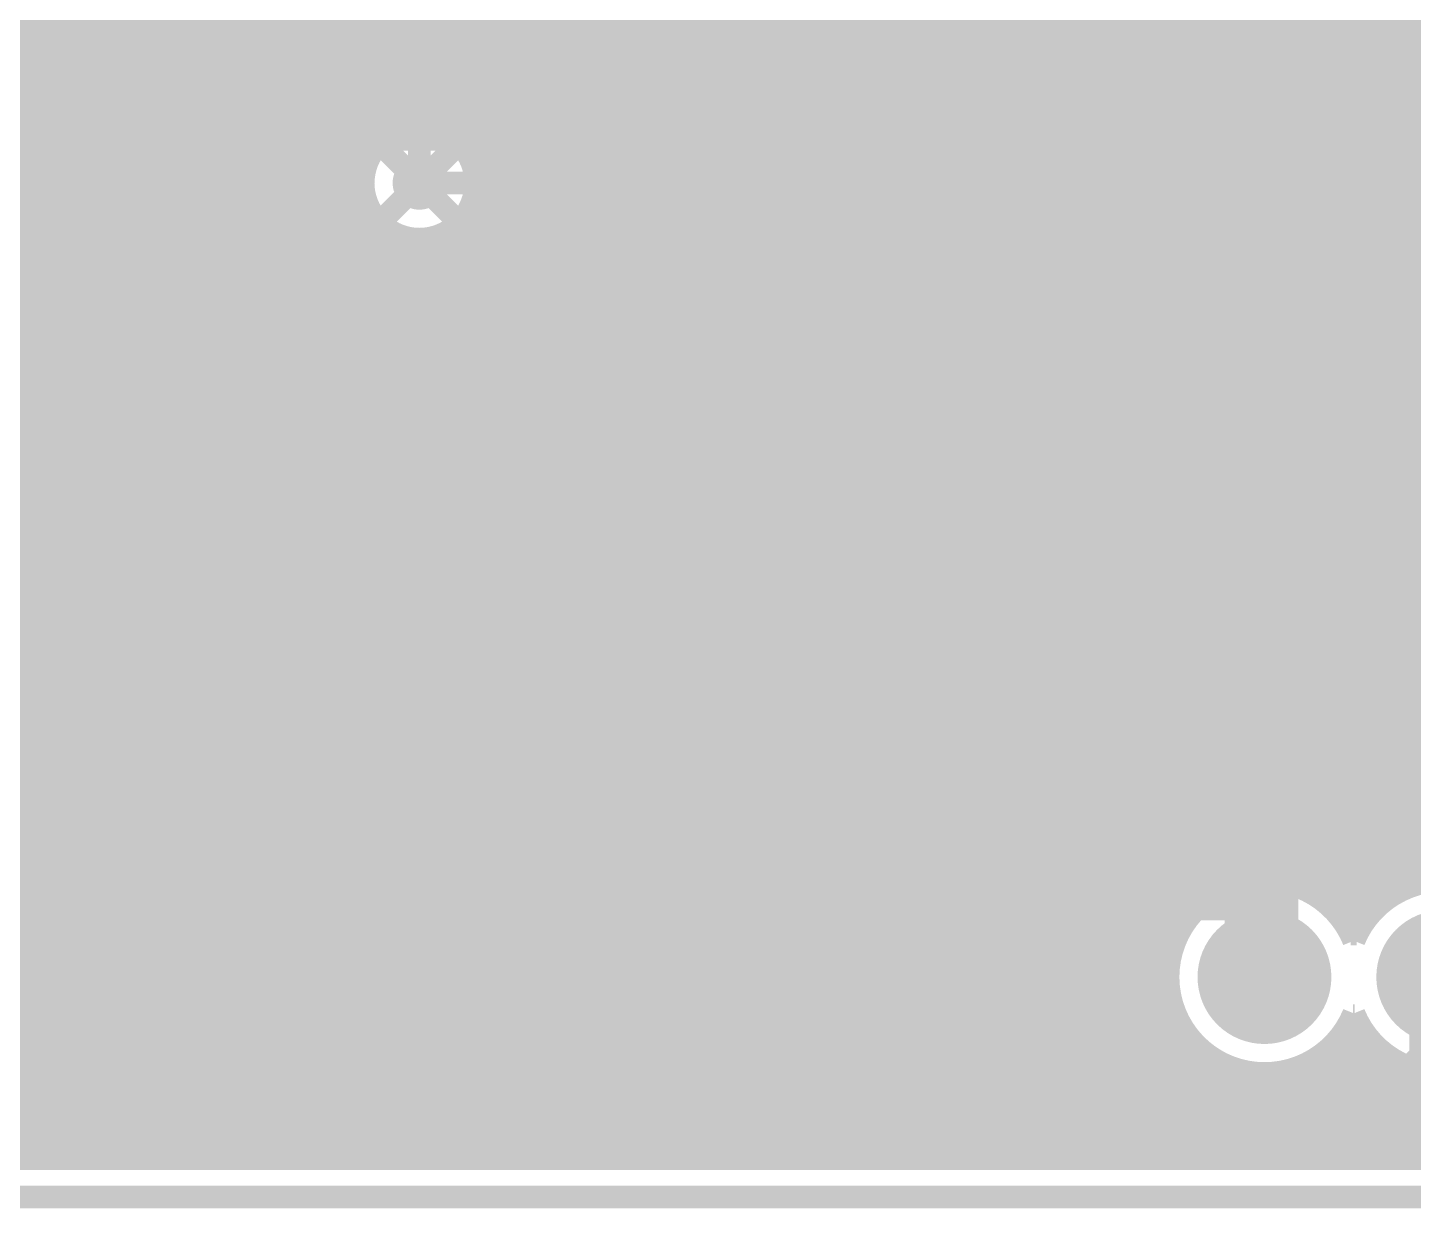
# Model space of a CAD drawing. Extents: x -3 to 92, y -53 to 125.
# Drawn here: x 41.21 to 56.72, y -5.13 to 8.09 of the extents above; entities that cross this region are included whole.
import ezdxf

# ---------------------------------------------------------------- set-up
doc = ezdxf.new("R2010")
doc.units = 0
doc.header["$MEASUREMENT"] = 0
doc.layers.get('0').update_dxf_attribs({"linetype": 'CONTINUOUS'})
for name, color, linetype in [('23-325-0_AST', 7, 'CONTINUOUS'), ('23-325-0_BOT', 7, 'CONTINUOUS'), ('23-325-0_DRD', 2, 'CONTINUOUS'), ('23-325-0_IN1', 4, 'CONTINUOUS'), ('23-325-0_IN2', 3, 'CONTINUOUS'), ('23-325-0_SMB', 5, 'CONTINUOUS'), ('23-325-0_SMT', 10, 'CONTINUOUS'), ('23-325-0_SPT', 14, 'CONTINUOUS'), ('23-325-0_SST', 9, 'CONTINUOUS'), ('23-325-0_TOP', 12, 'CONTINUOUS'), ('THRUHOLE_TAP', 8, 'CONTINUOUS')]:
    doc.layers.add(name, color=color, linetype=linetype)

# ---------------------------------------------------------------- blocks, each defined once
blk = doc.blocks.new('RECTANGLE_85')
blk.add_solid([(1.8034, 0.9017), (1.8034, -0.9017), (-1.8034, 0.9017), (-1.8034, -0.9017)])
blk = doc.blocks.new('ROUND_22')
at = {"const_width": 0.7493}
blk.add_lwpolyline([(-0.37465, 0, 1), (0.37465, 0, 1)], format="xyb", close=True, dxfattribs=at)
blk = doc.blocks.new('ROUND_68')
at = {"const_width": 0.29972}
blk.add_lwpolyline([(-0.14986, 0, 1), (0.14986, 0, 1)], format="xyb", close=True, dxfattribs=at)
blk = doc.blocks.new('ROUND_79')
at = {"const_width": 0.29972}
blk.add_lwpolyline([(-0.14986, 0, 1), (0.14986, 0, 1)], format="xyb", close=True, dxfattribs=at)
blk = doc.blocks.new('RECTANGLE_5')
blk.add_solid([(0.63627, 0.51308), (0.63627, -0.51308), (-0.63627, 0.51308), (-0.63627, -0.51308)])
blk = doc.blocks.new('RECTANGLE_36')
blk.add_solid([(1.79959, 0.89916), (1.79959, -0.89916), (-1.79959, 0.89916), (-1.79959, -0.89916)])
blk = doc.blocks.new('RECTANGLE_42')
blk.add_solid([(0.9017, 0.508), (0.9017, -0.508), (-0.9017, 0.508), (-0.9017, -0.508)])
blk = doc.blocks.new('ROUND_84')
at = {"const_width": 0.10033}
blk.add_lwpolyline([(-0.050164, 0, 1), (0.050164, 0, 1)], format="xyb", close=True, dxfattribs=at)
blk = doc.blocks.new('ROUND_87')
at = {"const_width": 0.40005}
blk.add_lwpolyline([(-0.200024, 0, 1), (0.200024, 0, 1)], format="xyb", close=True, dxfattribs=at)

msp = doc.modelspace()

# ---------------------------------------------------------------- linework, layer by layer
at = {"layer": '23-325-0_AST'}
for points, const_width in [([(87.00008, -5.00126), (87.00008, 124.99848), (-2.99974, 124.99848), (-2.99974, -5.00126), (87.00008, -5.00126)], 0.254), ([(53.5305, 9.7155), (50.6095, 9.7155), (50.6095, 8.0772), (53.5305, 8.0772), (53.5305, 9.7155)], 0.1524), ([(53.848, 9.652), (53.848, 4.318), (56.642, 4.318), (56.642, 9.652), (53.848, 9.652)], 0.1524), ([(41.98874, 5.80898), (44.99102, 8.80872), (44.99102, 6.80974), (48.98898, 6.80974), (48.98898, 8.80872), (51.98872, 5.80898), (51.98872, 1.81102), (48.98898, -1.18872), (48.98898, 0.81026), (44.99102, 0.81026), (44.99102, -1.18872), (41.98874, 1.81102), (41.98874, 5.80898)], 0.20066), ([(33.56102, 7.80034), (33.36036, 7.80542), (33.36036, -3.99034), (41.25468, -3.99034), (41.25468, 7.80034), (33.56102, 7.80034)], 0.20066), ([(55.69966, 7.19836), (55.86984, 7.3152), (55.86984, 7.55396), (55.69966, 7.6708), (55.52948, 7.6708), (55.19166, 7.43458), (54.85384, 7.6708), (54.85384, 7.19836)], 0.1524), ([(55.86984, 6.8326), (55.86984, 6.59638)], 0.1524), ([(55.86984, 6.71576), (54.85384, 6.71576), (55.02148, 6.59638)], 0.1524), ([(55.36184, 5.6388), (55.36184, 5.9944), (55.19166, 6.11378), (55.02148, 6.11378), (54.85384, 5.9944), (54.85384, 5.6388), (55.86984, 5.6388)], 0.1524), ([(55.36184, 5.93598), (55.86984, 6.11378)], 0.1524), ([(47.38624, 4.20878), (47.38624, 3.7338), (46.7106, 3.97256), (46.7106, 4.0894), (47.7266, 4.0894)], 0.1524), ([(47.7266, 3.37058), (47.7266, 2.95656), (46.7106, 2.95656)], 0.1524), ([(56.21528, 1.03124), (56.21528, 0.86106), (56.2737, 0.69088), (56.50992, 0.69088), (56.57088, 0.86106), (56.57088, 1.70688)], 0.1524), ([(56.6293, 1.70688), (56.39308, 1.70688)], 0.1524), ([(53.25618, -4.23926), (53.05552, -4.23926), (53.05552, 0.25908), (61.05398, 0.25908), (61.05398, -4.23926), (53.25618, -4.23926)], 0.20066), ([(53.65496, -3.73888), (53.5559, -3.73888), (53.5559, -0.23876), (60.5536, -0.23876), (60.5536, -3.73888), (53.65496, -3.73888)], 0.20066), ([(52.324, -4.318), (50.546, -4.318), (50.546, -0.762), (52.324, -0.762), (52.324, -4.318)], 0.1524), ([(51.69916, -2.22758), (51.86934, -2.1082), (51.86934, -1.87198), (51.69916, -1.7526), (51.53152, -1.7526), (51.19116, -1.98882), (50.85334, -1.7526), (50.85334, -2.22758)], 0.1524), ([(51.86934, -2.71018), (50.85334, -2.71018), (51.02352, -2.82702)], 0.1524), ([(51.86934, -2.5908), (51.86934, -2.82702)], 0.1524), ([(51.69916, -3.30962), (51.86934, -3.37058), (51.86934, -3.72618), (51.69916, -3.7846), (51.02352, -3.7846), (50.85334, -3.72618), (50.85334, -3.37058), (51.02352, -3.30962)], 0.1524), ([(53.15458, -4.23926), (55.9562, -4.23926), (55.9562, -3.73888), (57.95518, -3.73888), (57.95518, -4.23926), (53.15458, -4.23926)], 0.20066)]:
    msp.add_lwpolyline(points, dxfattribs=dict(at, const_width=const_width))
at = {"layer": '23-325-0_BOT', "const_width": 0.254}
for points in [[(47.2186, 49.52746), (47.2186, -4.572)], [(46.99, 45.34662), (46.99, -4.572)], [(46.3042, 45.11548), (46.3042, -4.572)], [(46.5328, 45.09262), (46.5328, -4.572)], [(46.7614, 45.15612), (46.7614, -4.572)], [(50.6476, 38.2524), (50.6476, -4.572)], [(54.3052, 38.23716), (54.3052, -1.76276)], [(56.3626, 31.89986), (56.3626, -1.71196)], [(54.5338, 30.80766), (54.5338, -1.59512)], [(48.8188, 29.1465), (48.8188, -4.572)], [(49.0474, 28.9179), (49.0474, -4.572)], [(44.0182, 28.6131), (44.0182, -4.572)], [(49.276, 28.6893), (49.276, -4.572)], [(54.7624, 28.66898), (54.7624, -1.50114)], [(44.2468, 28.3845), (44.2468, -4.572)], [(50.419, 28.32862), (50.419, -4.572)], [(54.991, 28.32608), (54.991, -1.46304)], [(44.4754, 28.25496), (44.4754, -4.572)], [(44.704, 28.19908), (44.704, -4.572)], [(49.5046, 28.2194), (49.5046, -4.572)], [(50.1904, 28.13812), (50.1904, -4.572)], [(44.9326, 28.08986), (44.9326, -4.572)], [(49.7332, 28.09748), (49.7332, -4.572)], [(49.9618, 28.07462), (49.9618, -4.572)], [(52.2478, 27.20086), (52.2478, -4.572)], [(52.0192, 26.97226), (52.0192, -4.572)], [(54.0766, 26.4922), (54.0766, -2.08534)], [(53.848, 26.26106), (53.848, -4.572)], [(53.6194, 26.03246), (53.6194, -4.572)], [(52.4764, 25.8572), (52.4764, -4.572)], [(53.3908, 25.8064), (53.3908, -4.572)], [(52.705, 25.6921), (52.705, -4.572)], [(52.9336, 25.6413), (52.9336, -4.572)], [(53.1622, 25.67432), (53.1622, -4.572)], [(43.7896, 24.9936), (43.7896, -4.572)], [(43.3324, 24.77008), (43.3324, -4.572)], [(43.561, 24.82342), (43.561, -4.572)], [(45.593, 6.35), (45.593, 24.257)], [(45.1358, 23.82266), (45.1358, 6.7818)], [(46.0502, 23.82266), (46.0502, 6.7818)], [(46.0756, 23.8506), (46.0756, 6.75386)], [(47.4472, 23.42134), (47.4472, -4.572)], [(48.5902, 23.41626), (48.5902, -4.572)], [(47.6758, 23.1902), (47.6758, -4.572)], [(48.3616, 23.20798), (48.3616, -4.572)], [(47.9044, 23.10892), (47.9044, -4.572)], [(48.133, 23.114), (48.133, -4.572)], [(51.7906, 22.6822), (51.7906, -4.572)], [(50.8762, 22.6314), (50.8762, -4.572)], [(51.1048, 22.49932), (51.1048, -4.572)], [(51.3334, 22.4663), (51.3334, -4.572)], [(51.562, 22.5171), (51.562, -4.572)], [(56.5912, 19.86026), (56.5912, -1.56464)], [(56.8198, 19.7231), (56.8198, -1.4859)], [(56.134, 18.80362), (56.134, -1.97612)], [(55.2196, 18.6944), (55.2196, -1.4732)], [(55.4482, 18.57248), (55.4482, -1.53416)], [(55.6768, 18.54962), (55.6768, -1.65608)], [(55.9054, 18.61312), (55.9054, -1.87452)], [(43.1038, 16.8529), (43.1038, -4.572)], [(42.6466, 16.5227), (42.6466, -4.572)], [(42.8752, 16.60906), (42.8752, -4.572)], [(42.418, 8.13562), (42.418, -4.572)], [(42.1894, 7.94512), (42.1894, -4.572)], [(45.1358, 8.001), (42.28084, 8.001)], [(76.94168, 8.001), (46.0502, 8.001)], [(42.037, 7.89178), (42.037, -4.572)], [(45.1358, 7.7724), (42.037, 7.7724)], [(76.71308, 7.7724), (46.0502, 7.7724)], [(45.1358, 7.5438), (42.037, 7.5438)], [(76.48448, 7.5438), (46.0502, 7.5438)], [(45.1358, 7.3152), (42.037, 7.3152)], [(76.25588, 7.3152), (46.0502, 7.3152)], [(45.1358, 7.0866), (42.037, 7.0866)], [(76.02728, 7.0866), (46.0502, 7.0866)], [(45.1358, 6.858), (42.037, 6.858)], [(75.79868, 6.858), (46.0502, 6.858)], [(45.02912, 6.6294), (42.037, 6.6294)], [(75.57008, 6.6294), (46.15688, 6.6294)], [(44.96562, 6.4008), (42.037, 6.4008)], [(75.34148, 6.4008), (46.22038, 6.4008)], [(44.98848, 6.1722), (42.037, 6.1722)], [(75.11288, 6.1722), (46.19752, 6.1722)], [(45.1104, 5.9436), (42.037, 5.9436)], [(74.88428, 5.9436), (46.07306, 5.9436)], [(46.0756, 5.9436), (46.0756, -4.572)], [(45.1612, 5.89026), (45.1612, -4.572)], [(45.847, 5.77342), (45.847, -4.572)], [(74.65568, 5.715), (42.037, 5.715)], [(45.3898, 5.7531), (45.3898, -4.572)], [(45.6184, 5.72008), (45.6184, -4.572)], [(74.42708, 5.4864), (42.037, 5.4864)], [(74.19848, 5.2578), (42.037, 5.2578)], [(61.99378, 5.0292), (42.037, 5.0292)], [(61.7093, 4.8006), (42.037, 4.8006)], [(61.61278, 4.572), (42.037, 4.572)], [(61.6077, 4.3434), (42.037, 4.3434)], [(61.69406, 4.1148), (42.037, 4.1148)], [(61.9379, 3.8862), (42.037, 3.8862)], [(72.59828, 3.6576), (42.037, 3.6576)], [(72.36968, 3.429), (42.037, 3.429)], [(72.14108, 3.2004), (42.037, 3.2004)], [(71.91248, 2.9718), (42.037, 2.9718)], [(71.68388, 2.7432), (42.037, 2.7432)], [(71.45528, 2.5146), (42.037, 2.5146)], [(71.22668, 2.286), (42.037, 2.286)], [(70.99808, 2.0574), (42.037, 2.0574)], [(70.76948, 1.8288), (42.037, 1.8288)], [(70.54088, 1.6002), (42.037, 1.6002)], [(70.31228, 1.3716), (42.037, 1.3716)], [(70.08368, 1.143), (42.037, 1.143)], [(69.85508, 0.9144), (42.037, 0.9144)], [(69.62648, 0.6858), (42.037, 0.6858)], [(69.44614, 0.4572), (42.037, 0.4572)], [(69.34708, 0.2286), (42.037, 0.2286)], [(69.30136, 0), (42.037, 0)], [(69.29882, -0.2286), (42.037, -0.2286)], [(69.29882, -0.4572), (42.037, -0.4572)], [(69.29882, -0.6858), (42.037, -0.6858)], [(69.29882, -0.9144), (42.037, -0.9144)], [(69.29882, -1.143), (42.037, -1.143)], [(69.29882, -1.3716), (42.037, -1.3716)], [(54.52364, -1.6002), (42.037, -1.6002)], [(56.52262, -1.6002), (55.58536, -1.6002)], [(54.2417, -1.8288), (42.037, -1.8288)], [(56.24322, -1.8288), (55.8673, -1.8288)], [(54.0893, -2.0574), (42.037, -2.0574)], [(56.08828, -2.0574), (56.0197, -2.0574)], [(54.00548, -2.286), (42.037, -2.286)], [(53.975, -2.5146), (42.037, -2.5146)], [(53.99532, -2.7432), (42.037, -2.7432)], [(54.06644, -2.9718), (42.037, -2.9718)], [(54.0766, -2.99466), (54.0766, -4.572)], [(56.06542, -2.9718), (56.0451, -2.9718)], [(54.20106, -3.2004), (42.037, -3.2004)], [(55.9054, -3.20548), (55.9054, -4.572)], [(56.20004, -3.2004), (55.90794, -3.2004)], [(56.134, -3.10134), (56.134, -4.572)], [(54.3052, -3.3147), (54.3052, -4.572)], [(56.3626, -3.36804), (56.3626, -4.572)], [(54.44236, -3.429), (42.037, -3.429)], [(54.5338, -3.48488), (54.5338, -4.572)], [(56.44134, -3.429), (55.66664, -3.429)], [(55.6768, -3.42138), (55.6768, -4.572)], [(56.5912, -3.51536), (56.5912, -4.572)], [(74.3077, -3.6576), (42.037, -3.6576)], [(54.7624, -3.57886), (54.7624, -4.572)], [(54.991, -3.61696), (54.991, -4.572)], [(55.2196, -3.6068), (55.2196, -4.572)], [(55.4482, -3.54584), (55.4482, -4.572)], [(56.8198, -3.5941), (56.8198, -4.572)], [(74.3077, -3.8862), (42.037, -3.8862)], [(74.3077, -4.1148), (42.037, -4.1148)], [(81.51876, -4.3434), (42.037, -4.3434)], [(81.97088, -4.572), (42.037, -4.572)]]:
    msp.add_lwpolyline(points, dxfattribs=at)
for points in [[(42.037, 7.89178, 0.3559512), (42.53992, 8.509)], [(45.1358, 6.7818, 0.1914993), (44.96413, 6.35)], [(46.22292, 6.35, 0.1914994), (46.05096, 6.78252)], [(44.96308, 6.35, 0.4142136), (45.593, 5.72008)], [(45.593, 5.72008, 0.4142136), (46.22292, 6.35)], [(55.0545, -1.4605, 0.4142136), (53.975, -2.54)], [(56.05526, -2.1336, 0.3052455), (55.0545, -1.4605)], [(57.05602, -1.4605, 0.3052457), (56.05526, -2.1336)], [(53.975, -2.54, 0.4142136), (55.0545, -3.6195)], [(55.0545, -3.6195, 0.3052457), (56.05526, -2.9464)], [(56.05526, -2.9464, 0.3052455), (57.05602, -3.6195)]]:
    msp.add_lwpolyline(points, format="xyb", dxfattribs=at)
at = {"layer": '23-325-0_DRD', "const_width": 0.254}
for points in [[(87.00008, -5.00126), (87.00008, 124.99848), (-2.99974, 124.99848), (-2.99974, -5.00126), (87.00008, -5.00126)], [(42.545, 9.144), (41.275, 7.874)], [(42.545, 7.874), (41.275, 9.144)], [(46.228, 6.985), (44.958, 5.715)], [(46.228, 5.715), (44.958, 6.985)], [(55.0545, -1.905), (54.4195, -2.54)], [(55.6895, -2.54), (55.0545, -1.905)], [(57.05602, -1.905), (56.42102, -2.54)], [(54.4195, -2.54), (55.0545, -3.175)], [(55.0545, -3.175), (55.6895, -2.54)], [(56.42102, -2.54), (57.05602, -3.175)]]:
    msp.add_lwpolyline(points, dxfattribs=at)
at = {"layer": '23-325-0_IN1', "const_width": 0.254}
for points in [[(49.022, 33.4518), (49.022, -4.572)], [(49.2506, 33.4518), (49.2506, -4.572)], [(50.6222, 33.4518), (50.6222, -4.572)], [(56.3372, 31.90748), (56.3372, -1.73228)], [(56.5658, 31.88462), (56.5658, -1.57734)], [(56.7944, 31.94812), (56.7944, -1.49098)], [(48.7934, 29.98978), (48.7934, -4.572)], [(43.307, 29.8958), (43.307, -4.572)], [(43.5356, 29.8958), (43.5356, -4.572)], [(43.7642, 29.8958), (43.7642, -4.572)], [(46.2788, 29.8958), (46.2788, -4.572)], [(46.5074, 29.8958), (46.5074, -4.572)], [(46.736, 29.8958), (46.736, -4.572)], [(46.9646, 29.8958), (46.9646, -4.572)], [(47.1932, 29.8958), (47.1932, -4.572)], [(50.3936, 28.2956), (50.3936, -4.572)], [(49.4792, 28.24226), (49.4792, -4.572)], [(50.165, 28.12542), (50.165, -4.572)], [(49.7078, 28.1051), (49.7078, -4.572)], [(49.9364, 28.07208), (49.9364, -4.572)], [(41.2496, 24.4094), (41.2496, -4.572)], [(46.0502, 23.82266), (46.0502, 6.7818)], [(45.3644, 23.67026), (45.3644, 6.93674)], [(45.593, 23.62708), (45.593, 6.97992)], [(45.8216, 23.67026), (45.8216, 6.93674)], [(47.4218, 23.51278), (47.4218, -4.572)], [(48.5648, 23.4569), (48.5648, -4.572)], [(47.6504, 23.2283), (47.6504, -4.572)], [(48.3362, 23.21306), (48.3362, -4.572)], [(47.879, 23.13178), (47.879, -4.572)], [(48.1076, 23.1267), (48.1076, -4.572)], [(56.1086, 18.7706), (56.1086, -2.02184)], [(43.9928, 18.55978), (43.9928, -4.572)], [(45.1358, 18.5039), (45.1358, 6.7818)], [(44.2214, 18.2753), (44.2214, -4.572)], [(44.45, 18.17878), (44.45, -4.572)], [(44.9072, 18.26006), (44.9072, -4.572)], [(44.6786, 18.1737), (44.6786, -4.572)], [(41.4782, 17.32026), (41.4782, -4.572)], [(41.7068, 17.1831), (41.7068, -4.572)], [(41.9354, 16.98498), (41.9354, -4.572)], [(43.0784, 16.80972), (43.0784, -4.572)], [(42.164, 16.64208), (42.164, -4.572)], [(42.3926, 16.53286), (42.3926, -4.572)], [(42.6212, 16.52016), (42.6212, -4.572)], [(42.8498, 16.59382), (42.8498, -4.572)], [(53.3654, 13.2334), (53.3654, -4.572)], [(51.9938, 13.13942), (51.9938, -4.572)], [(55.88, 13.09878), (55.88, -1.84404)], [(50.8508, 12.99464), (50.8508, -4.572)], [(54.5084, 12.96162), (54.5084, -1.60782)], [(54.737, 13.0175), (54.737, -1.50876)], [(51.0794, 12.77112), (51.0794, -4.572)], [(51.7652, 12.8143), (51.7652, -4.572)], [(52.2224, 12.89812), (52.2224, -4.572)], [(53.1368, 12.87526), (53.1368, -4.572)], [(53.594, 12.82954), (53.594, -4.572)], [(54.2798, 12.76096), (54.2798, -1.78816)], [(54.9656, 12.77874), (54.9656, -1.46304)], [(55.6514, 12.80414), (55.6514, -1.6383)], [(51.308, 12.69492), (51.308, -4.572)], [(51.5366, 12.70762), (51.5366, -4.572)], [(52.451, 12.73556), (52.451, -4.572)], [(52.6796, 12.68984), (52.6796, -4.572)], [(52.9082, 12.72794), (52.9082, -4.572)], [(53.8226, 12.7127), (53.8226, -4.572)], [(54.0512, 12.69238), (54.0512, -2.14376)], [(55.1942, 12.69746), (55.1942, -1.46812)], [(55.4228, 12.70254), (55.4228, -1.524)], [(86.36, 8.001), (-2.413, 8.001)], [(86.36, 7.7724), (29.05506, 7.7724)], [(86.36, 7.5438), (29.17952, 7.5438)], [(86.36, 7.3152), (29.20238, 7.3152)], [(86.36, 7.0866), (29.13888, 7.0866)], [(45.21962, 6.858), (28.94584, 6.858)], [(86.36, 6.858), (45.96384, 6.858)], [(45.02912, 6.6294), (-2.413, 6.6294)], [(86.36, 6.6294), (46.15688, 6.6294)], [(44.96562, 6.4008), (-2.413, 6.4008)], [(86.36, 6.4008), (46.22038, 6.4008)], [(44.98848, 6.1722), (-2.413, 6.1722)], [(86.36, 6.1722), (46.19752, 6.1722)], [(45.1104, 5.9436), (-2.413, 5.9436)], [(86.36, 5.9436), (46.07306, 5.9436)], [(45.1358, 5.91566), (45.1358, -4.572)], [(46.0502, 5.91566), (46.0502, -4.572)], [(86.36, 5.715), (36.89096, 5.715)], [(45.3644, 5.76326), (45.3644, -4.572)], [(45.593, 5.72008), (45.593, -4.572)], [(45.8216, 5.76326), (45.8216, -4.572)], [(86.36, 5.4864), (36.89096, 5.4864)], [(86.36, 5.2578), (36.89096, 5.2578)], [(86.36, 5.0292), (36.89096, 5.0292)], [(86.36, 4.8006), (36.89096, 4.8006)], [(86.36, 4.572), (36.89096, 4.572)], [(86.36, 4.3434), (36.89096, 4.3434)], [(86.36, 4.1148), (36.89096, 4.1148)], [(86.36, 3.8862), (36.89096, 3.8862)], [(86.36, 3.6576), (36.89096, 3.6576)], [(86.36, 3.429), (36.89096, 3.429)], [(86.36, 3.2004), (36.89096, 3.2004)], [(86.36, 2.9718), (36.38042, 2.9718)], [(86.36, 2.7432), (36.6141, 2.7432)], [(86.36, 2.5146), (36.75888, 2.5146)], [(86.36, 2.286), (36.85032, 2.286)], [(86.36, 2.0574), (36.89604, 2.0574)], [(83.38058, 1.8288), (36.90366, 1.8288)], [(82.9183, 1.6002), (36.87064, 1.6002)], [(82.64144, 1.3716), (36.79444, 1.3716)], [(82.44332, 1.143), (36.66998, 1.143)], [(82.29854, 0.9144), (36.47186, 0.9144)], [(82.1944, 0.6858), (36.1315, 0.6858)], [(82.12328, 0.4572), (36.3474, 0.4572)], [(82.08264, 0.2286), (36.59124, 0.2286)], [(82.06994, 0), (36.74618, 0)], [(82.08264, -0.2286), (36.8427, -0.2286)], [(82.12328, -0.4572), (36.8935, -0.4572)], [(82.1944, -0.6858), (36.90366, -0.6858)], [(82.29854, -0.9144), (36.87572, -0.9144)], [(82.44332, -1.143), (36.80714, -1.143)], [(76.3143, -1.3716), (36.68522, -1.3716)], [(54.52364, -1.6002), (36.49726, -1.6002)], [(56.52262, -1.6002), (55.58536, -1.6002)], [(54.2417, -1.8288), (36.1823, -1.8288)], [(56.24322, -1.8288), (55.8673, -1.8288)], [(54.0893, -2.0574), (-2.413, -2.0574)], [(56.08828, -2.0574), (56.0197, -2.0574)], [(54.00548, -2.286), (-2.413, -2.286)], [(53.975, -2.5146), (-2.413, -2.5146)], [(53.99532, -2.7432), (-2.413, -2.7432)], [(54.06644, -2.9718), (-2.413, -2.9718)], [(54.0512, -2.93624), (54.0512, -4.572)], [(56.06542, -2.9718), (56.0451, -2.9718)], [(56.1086, -3.05816), (56.1086, -4.572)], [(54.20106, -3.2004), (-2.413, -3.2004)], [(56.20004, -3.2004), (55.90794, -3.2004)], [(54.2798, -3.2893), (54.2798, -4.572)], [(55.88, -3.23596), (55.88, -4.572)], [(56.3372, -3.34518), (56.3372, -4.572)], [(54.44236, -3.429), (-2.413, -3.429)], [(54.5084, -3.46964), (54.5084, -4.572)], [(55.6514, -3.43916), (55.6514, -4.572)], [(56.44134, -3.429), (55.66664, -3.429)], [(56.5658, -3.50266), (56.5658, -4.572)], [(86.36, -3.6576), (-2.413, -3.6576)], [(54.737, -3.57124), (54.737, -4.572)], [(54.9656, -3.61442), (54.9656, -4.572)], [(55.1942, -3.60934), (55.1942, -4.572)], [(55.4228, -3.55346), (55.4228, -4.572)], [(56.7944, -3.58648), (56.7944, -4.572)], [(86.36, -3.8862), (-2.413, -3.8862)], [(86.36, -4.1148), (-2.413, -4.1148)], [(86.36, -4.3434), (-2.413, -4.3434)], [(86.36, -4.572), (-2.413, -4.572)]]:
    msp.add_lwpolyline(points, dxfattribs=at)
for points in [[(45.593, 6.97992, 0.4142136), (44.96308, 6.35)], [(46.22292, 6.35, 0.4142136), (45.593, 6.97992)], [(44.96308, 6.35, 0.4142136), (45.593, 5.72008)], [(45.593, 5.72008, 0.4142136), (46.22292, 6.35)], [(55.0545, -1.4605, 0.4142136), (53.975, -2.54)], [(56.05526, -2.1336, 0.3052455), (55.0545, -1.4605)], [(57.05602, -1.4605, 0.3052457), (56.05526, -2.1336)], [(53.975, -2.54, 0.4142136), (55.0545, -3.6195)], [(55.0545, -3.6195, 0.3052457), (56.05526, -2.9464)], [(56.05526, -2.9464, 0.3052455), (57.05602, -3.6195)]]:
    msp.add_lwpolyline(points, format="xyb", dxfattribs=at)
at = {"layer": '23-325-0_IN2', "const_width": 0.254}
for points in [[(48.47082, -1.75768), (48.47082, -3.02768), (48.68418, -2.81432), (49.10582, -1.9685), (49.31918, -1.75768), (49.31918, -3.02768)], [(47.01032, -3.02768), (47.85868, -3.02768), (47.01032, -2.17932), (47.01032, -1.9685), (47.117, -1.75768), (47.752, -1.75768), (47.85868, -1.9685)], [(49.93132, -1.75768), (50.3555, -1.75768)], [(50.14468, -3.02768), (50.14468, -1.75768)], [(49.93132, -3.02768), (50.3555, -3.02768)]]:
    msp.add_lwpolyline(points, dxfattribs=at)
at = {"layer": '23-325-0_SMB', "const_width": 0.254}
for points in [[(63.881, 17.653), (47.752, 17.653), (47.752, -0.508)], [(47.8536, 17.653), (47.8536, -0.508)], [(48.0822, 17.653), (48.0822, -0.508)], [(48.3108, 17.653), (48.3108, -0.508)], [(48.5394, 17.653), (48.5394, -0.508)], [(48.768, 17.653), (48.768, -0.508)], [(48.9966, 17.653), (48.9966, -0.508)], [(49.2252, 17.653), (49.2252, -0.508)], [(49.4538, 17.653), (49.4538, -0.508)], [(49.6824, 17.653), (49.6824, -0.508)], [(49.911, 17.653), (49.911, -0.508)], [(50.1396, 17.653), (50.1396, -0.508)], [(50.3682, 17.653), (50.3682, -0.508)], [(50.5968, 17.653), (50.5968, -0.508)], [(50.8254, 17.653), (50.8254, -0.508)], [(51.054, 17.653), (51.054, -0.508)], [(51.2826, 17.653), (51.2826, -0.508)], [(51.5112, 17.653), (51.5112, -0.508)], [(51.7398, 17.653), (51.7398, -0.508)], [(51.9684, 17.653), (51.9684, -0.508)], [(52.197, 17.653), (52.197, -0.508)], [(52.4256, 17.653), (52.4256, -0.508)], [(52.6542, 17.653), (52.6542, -0.508)], [(52.8828, 17.653), (52.8828, -0.508)], [(53.1114, 17.653), (53.1114, -0.508)], [(53.34, 17.653), (53.34, -0.508)], [(53.5686, 17.653), (53.5686, -0.508)], [(53.7972, 17.653), (53.7972, -0.508)], [(54.0258, 17.653), (54.0258, -0.508)], [(54.2544, 17.653), (54.2544, -0.508)], [(54.483, 17.653), (54.483, -0.508)], [(54.7116, 17.653), (54.7116, -0.508)], [(54.9402, 17.653), (54.9402, -0.508)], [(55.1688, 17.653), (55.1688, -0.508)], [(55.3974, 17.653), (55.3974, -0.508)], [(55.626, 17.653), (55.626, -0.508)], [(55.8546, 17.653), (55.8546, -0.508)], [(56.0832, 17.653), (56.0832, -0.508)], [(56.3118, 17.653), (56.3118, -0.508)], [(56.5404, 17.653), (56.5404, -0.508)], [(56.769, 17.653), (56.769, -0.508)], [(63.881, 8.0518), (47.752, 8.0518)], [(63.881, 7.8232), (47.752, 7.8232)], [(63.881, 7.5946), (47.752, 7.5946)], [(63.881, 7.366), (47.752, 7.366)], [(63.881, 7.1374), (47.752, 7.1374)], [(63.881, 6.9088), (47.752, 6.9088)], [(63.881, 6.6802), (47.752, 6.6802)], [(63.881, 6.4516), (47.752, 6.4516)], [(63.881, 6.223), (47.752, 6.223)], [(63.881, 5.9944), (47.752, 5.9944)], [(63.881, 5.7658), (47.752, 5.7658)], [(60.706, 5.5372), (47.752, 5.5372)], [(60.706, 5.3086), (47.752, 5.3086)], [(60.706, 5.08), (47.752, 5.08)], [(60.706, 4.8514), (47.752, 4.8514)], [(60.706, 4.6228), (47.752, 4.6228)], [(60.706, 4.3942), (47.752, 4.3942)], [(60.706, 4.1656), (47.752, 4.1656)], [(60.706, 3.937), (47.752, 3.937)], [(60.706, 3.7084), (47.752, 3.7084)], [(60.706, 3.4798), (47.752, 3.4798)], [(60.706, 3.2512), (47.752, 3.2512)], [(60.706, 3.0226), (47.752, 3.0226)], [(60.706, 2.794), (47.752, 2.794)], [(60.706, 2.5654), (47.752, 2.5654)], [(60.706, 2.3368), (47.752, 2.3368)], [(60.706, 2.1082), (47.752, 2.1082)], [(60.706, 1.8796), (47.752, 1.8796)], [(60.706, 1.651), (47.752, 1.651)], [(60.706, 1.4224), (47.752, 1.4224)], [(60.706, 1.1938), (47.752, 1.1938)], [(60.706, 0.9652), (47.752, 0.9652)], [(60.706, 0.7366), (47.752, 0.7366)], [(60.706, 0.508), (47.752, 0.508)], [(60.706, 0.2794), (47.752, 0.2794)], [(60.706, 0.0508), (47.752, 0.0508)], [(60.706, -0.1778), (47.752, -0.1778)], [(60.706, -0.4064), (47.752, -0.4064)], [(60.706, -0.508), (47.752, -0.508)]]:
    msp.add_lwpolyline(points, dxfattribs=at)
at = {"layer": '23-325-0_SST'}
for points, const_width in [([(53.5305, 9.7155), (50.6095, 9.7155), (50.6095, 8.0772), (53.5305, 8.0772), (53.5305, 9.7155)], 0.1524), ([(53.848, 9.652), (56.642, 9.652), (56.642, 4.318), (53.848, 4.318), (53.848, 9.652)], 0.1524), ([(41.98874, 5.80898), (41.98874, 1.81102), (44.99102, -1.18872), (44.99102, 0.81026), (48.98898, 0.81026), (48.98898, -1.18872), (51.98872, 1.81102), (51.98872, 5.80898), (48.98898, 8.80872), (48.98898, 6.80974), (44.99102, 6.80974), (44.99102, 8.80872), (41.98874, 5.80898)], 0.20066), ([(33.56102, 7.80034), (33.36036, 7.80542), (33.36036, -3.99034), (41.25468, -3.99034), (41.25468, 7.80034), (33.56102, 7.80034)], 0.20066), ([(53.28412, 7.56666), (53.28412, 7.09422), (52.60594, 7.56666), (52.43576, 7.56666), (52.26812, 7.50824), (52.26812, 7.15264), (52.43576, 7.09422)], 0.1524), ([(53.28412, 6.61162), (52.26812, 6.61162), (52.43576, 6.49224)], 0.1524), ([(53.28412, 6.72846), (53.28412, 6.49224)], 0.1524), ([(53.11394, 6.00964), (53.28412, 5.95122), (53.28412, 5.59562), (53.11394, 5.53466), (52.43576, 5.53466), (52.26812, 5.59562), (52.26812, 5.95122), (52.43576, 6.00964)], 0.1524), ([(55.29326, 2.95656), (55.29326, 3.97256), (55.17388, 3.80238)], 0.1524), ([(54.2163, 3.46456), (54.5719, 3.46456), (54.69128, 3.6322), (54.69128, 3.80238), (54.5719, 3.97256), (54.2163, 3.97256), (54.2163, 2.95656)], 0.1524), ([(55.77586, 3.1242), (55.8927, 2.95656), (56.13146, 2.95656), (56.2483, 3.1242), (56.2483, 3.29438), (56.01208, 3.6322), (56.2483, 3.97256), (55.77586, 3.97256)], 0.1524), ([(54.51348, 3.46456), (54.69128, 2.95656)], 0.1524), ([(55.4101, 2.95656), (55.17388, 2.95656)], 0.1524), ([(57.4675, 1.48844), (57.63768, 1.54686), (57.63768, 1.90246), (57.4675, 1.96088), (57.12968, 1.96088), (56.9595, 1.84404), (56.9595, 1.48844), (56.62168, 1.48844), (56.62168, 1.96088)], 0.1524), ([(56.62168, 1.12268), (56.62168, 0.88646)], 0.1524), ([(57.29732, 0.70866), (57.4675, 0.70866), (57.63768, 0.76708), (57.63768, 1.00584), (57.4675, 1.06426), (56.62168, 1.06426)], 0.1524), ([(53.15458, -4.23926), (61.05398, -4.23926), (61.05398, 0.25908), (53.05552, 0.25908), (53.05552, -4.23926), (53.15458, -4.23926)], 0.20066), ([(53.5559, -3.73888), (53.5559, -0.23876), (60.5536, -0.23876), (60.5536, -3.73888), (53.5559, -3.73888)], 0.20066), ([(52.324, -4.318), (52.324, -0.762), (50.546, -0.762), (50.546, -4.318), (52.324, -4.318)], 0.1524), ([(42.55516, -1.53416), (42.55516, -1.77038)], 0.1524), ([(42.55516, -1.651), (41.53916, -1.651), (41.7068, -1.77038)], 0.1524), ([(47.00524, -1.88722), (47.00524, -2.35966), (46.3296, -2.12344), (46.3296, -2.00406), (47.3456, -2.00406)], 0.1524), ([(49.79416, -2.42062), (49.96434, -2.30124), (49.96434, -2.06502), (49.79416, -1.94564), (49.62652, -1.94564), (49.28616, -2.18186), (48.94834, -1.94564), (48.94834, -2.42062)], 0.1524), ([(42.55516, -2.25298), (42.55516, -2.72796), (41.87698, -2.25298), (41.7068, -2.25298), (41.53916, -2.3114), (41.53916, -2.667), (41.7068, -2.72796)], 0.1524), ([(47.3456, -2.72542), (47.3456, -3.13944), (46.3296, -3.13944)], 0.1524), ([(49.96434, -2.78384), (49.96434, -3.02006)], 0.1524), ([(49.96434, -2.90322), (48.94834, -2.90322), (49.11852, -3.02006)], 0.1524), ([(41.53916, -3.09118), (42.38498, -3.09118), (42.55516, -3.1496), (42.55516, -3.5052), (42.38498, -3.56616), (41.53916, -3.56616)], 0.1524), ([(49.79416, -3.50266), (49.96434, -3.56362), (49.96434, -3.91922), (49.79416, -3.97764), (49.11852, -3.97764), (48.94834, -3.91922), (48.94834, -3.56362), (49.11852, -3.50266)], 0.1524), ([(57.05602, -4.23926), (55.9562, -4.23926), (55.9562, -3.73888), (57.95518, -3.73888), (57.95518, -4.23926), (57.05602, -4.23926)], 0.20066)]:
    msp.add_lwpolyline(points, dxfattribs=dict(at, const_width=const_width))
at = {"layer": '23-325-0_TOP'}
for points, const_width in [([(55.245, 16.67002), (56.35498, 16.67002), (57.15, 15.875), (57.15, 5.207), (55.3466, 5.207), (55.245, 5.3086)], 0.762), ([(43.18, 14.00048), (43.18, -4.318)], 0.254), ([(43.0784, 13.89888), (43.0784, -4.318)], 0.254), ([(47.625, 11.1252), (46.99, 10.4902), (46.99, 8.30834)], 0.762), ([(53.975, 11.26998), (53.975, 8.128), (52.197, 6.35), (45.593, 6.35)], 0.254), ([(41.2496, 8.93572), (41.2496, -4.318)], 0.254), ([(41.4782, 8.93572), (41.4782, -4.318)], 0.254), ([(41.7068, 8.93572), (41.7068, -4.318)], 0.254), ([(41.9354, 8.93572), (41.9354, -4.318)], 0.254), ([(42.164, 8.93572), (42.164, -4.318)], 0.254), ([(42.3926, 8.93572), (42.3926, -4.318)], 0.254), ([(42.6212, 8.93572), (42.6212, -4.318)], 0.254), ([(42.8498, 8.93572), (42.8498, -4.318)], 0.254), ([(55.245, 7.8232), (55.245, 8.6614)], 0.254), ([(43.18, 8.0264), (32.8803, 8.0264)], 0.254), ([(43.18, 7.7978), (32.8803, 7.7978)], 0.254), ([(54.29758, 7.80542), (52.52466, 6.02996)], 0.254), ([(54.2798, 7.7851), (54.2798, 6.1468)], 0.254), ([(54.29758, 7.80542), (54.31484, 7.82366)], 0.254), ([(54.29758, 7.80542), (54.31484, 7.82366)], 0.254), ([(56.4388, 7.8232), (54.31536, 7.8232)], 0.254), ([(54.5084, 7.8232), (54.5084, 6.1468)], 0.254), ([(54.737, 7.8232), (54.737, 6.1468)], 0.254), ([(54.9656, 7.8232), (54.9656, 6.1468)], 0.254), ([(55.1942, 7.8232), (55.1942, 6.1468)], 0.254), ([(55.4228, 7.8232), (55.4228, 6.1468)], 0.254), ([(55.6514, 7.8232), (55.6514, 6.1468)], 0.254), ([(55.88, 7.8232), (55.88, 6.1468)], 0.254), ([(56.1086, 7.8232), (56.1086, 6.1468)], 0.254), ([(56.3372, 7.8232), (56.3372, 6.1468)], 0.254), ([(56.4388, 7.8232), (56.4388, 6.1468)], 0.254), ([(56.4388, 7.7724), (54.26456, 7.7724)], 0.254), ([(43.18, 7.5692), (32.8803, 7.5692)], 0.254), ([(56.4388, 7.5438), (54.03596, 7.5438)], 0.254), ([(54.0512, 7.5565), (54.0512, 6.1468)], 0.254), ([(43.18, 7.3406), (32.7152, 7.3406)], 0.254), ([(53.8226, 7.3279), (53.8226, -0.8128)], 0.254), ([(56.4388, 7.3152), (53.80736, 7.3152)], 0.254), ([(43.18, 7.112), (32.7152, 7.112)], 0.254), ([(56.4388, 7.0866), (53.57876, 7.0866)], 0.254), ([(53.594, 7.0993), (53.594, -0.8128)], 0.254), ([(43.18, 6.8834), (32.71774, 6.8834)], 0.254), ([(56.4388, 6.858), (53.35016, 6.858)], 0.254), ([(53.3654, 6.8707), (53.3654, -0.8128)], 0.254), ([(43.18, 6.6548), (32.93618, 6.6548)], 0.254), ([(56.4388, 6.6294), (53.12156, 6.6294)], 0.254), ([(53.1368, 6.6421), (53.1368, -0.8128)], 0.254), ([(43.18, 6.4262), (33.16478, 6.4262)], 0.254), ([(56.4388, 6.4008), (52.89296, 6.4008)], 0.254), ([(52.9082, 6.4135), (52.9082, -0.8128)], 0.254), ([(43.18, 6.1976), (33.39338, 6.1976)], 0.254), ([(56.4388, 6.1722), (52.66436, 6.1722)], 0.254), ([(52.6796, 6.1849), (52.6796, -0.8128)], 0.254), ([(54.0131, 6.1468), (54.0131, 4.4704)], 0.254), ([(56.4388, 6.1468), (54.0131, 6.1468)], 0.254), ([(43.18, 5.969), (33.62198, 5.969)], 0.254), ([(54.0131, 5.9436), (52.40528, 5.9436)], 0.254), ([(52.451, 5.969), (52.451, -0.8128)], 0.254), ([(52.197, 5.8928), (46.0248, 5.8928)], 0.254), ([(46.0502, 5.8928), (46.0502, 0.53848)], 0.254), ([(46.2788, 5.8928), (46.2788, 0.53848)], 0.254), ([(46.5074, 5.8928), (46.5074, 0.53848)], 0.254), ([(46.736, 5.8928), (46.736, 0.53848)], 0.254), ([(46.9646, 5.8928), (46.9646, 0.53848)], 0.254), ([(47.1932, 5.8928), (47.1932, 0.53848)], 0.254), ([(47.4218, 5.8928), (47.4218, 0.53848)], 0.254), ([(47.6504, 5.8928), (47.6504, 0.53848)], 0.254), ([(47.879, 5.8928), (47.879, 0.53848)], 0.254), ([(48.1076, 5.8928), (48.1076, 0.53848)], 0.254), ([(48.3362, 5.8928), (48.3362, 0.53848)], 0.254), ([(48.5648, 5.8928), (48.5648, 0.53848)], 0.254), ([(48.7934, 5.8928), (48.7934, 0.53848)], 0.254), ([(49.022, 5.8928), (49.022, 0.53848)], 0.254), ([(49.2506, 5.8928), (49.2506, -2.8448)], 0.254), ([(49.4792, 5.8928), (49.4792, -2.8448)], 0.254), ([(49.7078, 5.8928), (49.7078, -2.8448)], 0.254), ([(49.9364, 5.8928), (49.9364, -2.8448)], 0.254), ([(50.165, 5.8928), (50.165, -2.8448)], 0.254), ([(50.3936, 5.8928), (50.3936, -2.8448)], 0.254), ([(50.6222, 5.8928), (50.6222, -0.68072)], 0.254), ([(50.8508, 5.8928), (50.8508, -0.68072)], 0.254), ([(51.0794, 5.8928), (51.0794, -0.68072)], 0.254), ([(51.308, 5.8928), (51.308, -0.68072)], 0.254), ([(51.5366, 5.8928), (51.5366, -0.68072)], 0.254), ([(51.7652, 5.8928), (51.7652, -0.68072)], 0.254), ([(51.9938, 5.8928), (51.9938, -0.68072)], 0.254), ([(52.2224, 5.8928), (52.2224, -0.68072)], 0.254), ([(43.18, 5.7404), (36.89096, 5.7404)], 0.254), ([(45.593, 5.72008), (45.593, 0.53848)], 0.254), ([(54.0131, 5.715), (45.593, 5.715)], 0.254), ([(45.8216, 5.76326), (45.8216, 0.53848)], 0.254), ([(43.18, 5.5118), (36.89096, 5.5118)], 0.254), ([(54.0131, 5.4864), (45.593, 5.4864)], 0.254), ([(55.245, 5.3086), (55.0545, 5.1308), (55.0545, -2.54)], 0.762), ([(43.18, 5.2832), (36.89096, 5.2832)], 0.254), ([(54.0131, 5.2578), (45.593, 5.2578)], 0.254), ([(43.18, 5.0546), (36.89096, 5.0546)], 0.254), ([(54.0131, 5.0292), (45.593, 5.0292)], 0.254), ([(43.18, 4.826), (36.89096, 4.826)], 0.254), ([(54.0131, 4.8006), (45.593, 4.8006)], 0.254), ([(43.18, 4.5974), (36.89096, 4.5974)], 0.254), ([(54.0131, 4.572), (45.593, 4.572)], 0.254), ([(54.3433, 4.4704), (54.0131, 4.4704)], 0.254), ([(54.0512, 4.4704), (54.0512, -0.8128)], 0.254), ([(54.2798, 4.4704), (54.2798, -0.8128)], 0.254), ([(54.3433, 4.4704), (54.3433, -0.8128)], 0.254), ([(43.18, 4.3688), (36.89096, 4.3688)], 0.254), ([(54.3433, 4.3434), (45.593, 4.3434)], 0.254), ([(43.18, 4.1402), (36.89096, 4.1402)], 0.254), ([(54.3433, 4.1148), (45.593, 4.1148)], 0.254), ([(43.18, 3.9116), (36.89096, 3.9116)], 0.254), ([(54.3433, 3.8862), (45.593, 3.8862)], 0.254), ([(43.18, 3.683), (36.89096, 3.683)], 0.254), ([(54.3433, 3.6576), (45.593, 3.6576)], 0.254), ([(43.18, 3.4544), (36.89096, 3.4544)], 0.254), ([(54.3433, 3.429), (45.593, 3.429)], 0.254), ([(43.18, 3.2258), (36.89096, 3.2258)], 0.254), ([(54.3433, 3.2004), (45.593, 3.2004)], 0.254), ([(43.18, 2.9972), (36.3474, 2.9972)], 0.254), ([(54.3433, 2.9718), (45.593, 2.9718)], 0.254), ([(43.18, 2.7686), (36.59124, 2.7686)], 0.254), ([(54.3433, 2.7432), (45.593, 2.7432)], 0.254), ([(43.18, 2.54), (36.74618, 2.54)], 0.254), ([(54.3433, 2.5146), (45.593, 2.5146)], 0.254), ([(43.18, 2.3114), (36.8427, 2.3114)], 0.254), ([(54.3433, 2.286), (45.593, 2.286)], 0.254), ([(43.18, 2.0828), (36.8935, 2.0828)], 0.254), ([(54.3433, 2.0574), (45.593, 2.0574)], 0.254), ([(43.18, 1.8542), (36.90366, 1.8542)], 0.254), ([(54.3433, 1.8288), (45.593, 1.8288)], 0.254), ([(43.18, 1.6256), (36.87572, 1.6256)], 0.254), ([(54.3433, 1.6002), (45.593, 1.6002)], 0.254), ([(43.18, 1.397), (36.80714, 1.397)], 0.254), ([(54.3433, 1.3716), (45.593, 1.3716)], 0.254), ([(43.18, 1.1684), (36.68522, 1.1684)], 0.254), ([(54.3433, 1.143), (45.593, 1.143)], 0.254), ([(43.18, 0.9398), (36.49726, 0.9398)], 0.254), ([(54.3433, 0.9144), (45.593, 0.9144)], 0.254), ([(43.18, 0.7112), (36.1823, 0.7112)], 0.254), ([(54.3433, 0.6858), (45.593, 0.6858)], 0.254), ([(49.11852, 0.53848), (45.593, 0.53848)], 0.254), ([(49.11852, 0.53848), (49.11852, -1.92024)], 0.254), ([(43.18, 0.4826), (36.3093, 0.4826)], 0.254), ([(54.3433, 0.4572), (49.11852, 0.4572)], 0.254), ([(43.18, 0.254), (36.57092, 0.254)], 0.254), ([(54.3433, 0.2286), (49.11852, 0.2286)], 0.254), ([(43.18, 0.0254), (36.73348, 0.0254)], 0.254), ([(54.3433, 0), (49.11852, 0)], 0.254), ([(43.18, -0.2032), (36.83508, -0.2032)], 0.254), ([(54.3433, -0.2286), (49.11852, -0.2286)], 0.254), ([(43.18, -0.4318), (36.89096, -0.4318)], 0.254), ([(51.435, -3.556), (48.26, -3.556), (46.99, -2.286), (46.99, -0.68834)], 0.762), ([(54.3433, -0.4572), (49.11852, -0.4572)], 0.254), ([(43.18, -0.6604), (36.9062, -0.6604)], 0.254), ([(54.3433, -0.6858), (49.11852, -0.6858)], 0.254), ([(50.46726, -0.68072), (50.46726, -2.36728)], 0.254), ([(52.40274, -0.68072), (50.46726, -0.68072)], 0.254), ([(52.40274, -0.68072), (52.40274, -0.8128)], 0.254), ([(43.18, -0.889), (36.8808, -0.889)], 0.254), ([(54.3433, -0.8128), (52.40274, -0.8128)], 0.254), ([(50.46726, -0.9144), (49.11852, -0.9144)], 0.254), ([(43.18, -1.1176), (36.8173, -1.1176)], 0.254), ([(50.46726, -1.143), (49.11852, -1.143)], 0.254), ([(43.18, -1.3462), (36.703, -1.3462)], 0.254), ([(55.0545, -2.54), (54.991, -2.54), (54.991, -1.524), (51.435, -1.524)], 0.762), ([(50.46726, -1.3716), (49.11852, -1.3716)], 0.254), ([(43.18, -1.5748), (36.52266, -1.5748)], 0.254), ([(50.46726, -1.6002), (49.11852, -1.6002)], 0.254), ([(43.18, -1.8034), (36.22802, -1.8034)], 0.254), ([(50.46726, -1.8288), (49.11852, -1.8288)], 0.254), ([(47.7012, -1.92024), (47.7012, -1.99136)], 0.254), ([(49.11852, -1.92024), (47.7012, -1.92024)], 0.254), ([(47.879, -1.92024), (47.879, -2.16916)], 0.254), ([(48.1076, -1.92024), (48.1076, -2.39776)], 0.254), ([(48.3362, -1.92024), (48.3362, -2.62636)], 0.254), ([(48.5648, -1.92024), (48.5648, -2.8448)], 0.254), ([(48.7934, -1.92024), (48.7934, -2.8448)], 0.254), ([(49.022, -1.92024), (49.022, -2.8448)], 0.254), ([(43.18, -2.032), (35.52698, -2.032)], 0.254), ([(47.7012, -1.99136), (48.55464, -2.8448)], 0.254), ([(50.46726, -2.0574), (47.76724, -2.0574)], 0.254), ([(43.18, -2.2606), (35.29838, -2.2606)], 0.254), ([(50.46726, -2.286), (47.99584, -2.286)], 0.254), ([(57.05602, -2.54), (57.05602, -3.52298), (56.388, -4.191), (53.213, -4.191), (52.578, -3.556), (51.435, -3.556)], 0.762), ([(52.40274, -2.2352), (52.40274, -2.36728)], 0.254), ([(54.01818, -2.2352), (52.40274, -2.2352)], 0.254), ([(54.00548, -2.286), (52.40274, -2.286)], 0.254), ([(52.451, -2.2352), (52.451, -2.8448)], 0.254), ([(52.6796, -2.2352), (52.6796, -2.85242)], 0.254), ([(52.9082, -2.2352), (52.9082, -2.92608)], 0.254), ([(53.1368, -2.2352), (53.1368, -3.10896)], 0.254), ([(53.3654, -2.2352), (53.3654, -3.33756)], 0.254), ([(53.594, -2.2352), (53.594, -3.4798)], 0.254), ([(53.8226, -2.2352), (53.8226, -3.4798)], 0.254), ([(52.40274, -2.36728), (50.46726, -2.36728)], 0.254), ([(50.6222, -2.36728), (50.6222, -2.71272)], 0.254), ([(50.8508, -2.36728), (50.8508, -2.71272)], 0.254), ([(51.0794, -2.36728), (51.0794, -2.71272)], 0.254), ([(51.308, -2.36728), (51.308, -2.71272)], 0.254), ([(51.5366, -2.36728), (51.5366, -2.71272)], 0.254), ([(51.7652, -2.36728), (51.7652, -2.71272)], 0.254), ([(51.9938, -2.36728), (51.9938, -2.71272)], 0.254), ([(52.2224, -2.36728), (52.2224, -2.71272)], 0.254), ([(43.18, -2.4892), (35.06978, -2.4892)], 0.254), ([(53.975, -2.5146), (48.22444, -2.5146)], 0.254), ([(43.18, -2.7178), (34.84118, -2.7178)], 0.254), ([(50.46726, -2.7432), (48.45304, -2.7432)], 0.254), ([(52.40274, -2.71272), (50.46726, -2.71272)], 0.254), ([(50.46726, -2.71272), (50.46726, -2.8448)], 0.254), ([(52.40274, -2.71272), (52.40274, -2.8448)], 0.254), ([(53.99532, -2.7432), (52.40274, -2.7432)], 0.254), ([(50.46726, -2.8448), (48.55464, -2.8448)], 0.254), ([(52.578, -2.8448), (52.40274, -2.8448)], 0.254), ([(43.18, -2.9464), (34.61258, -2.9464)], 0.254), ([(54.06644, -2.9718), (52.9844, -2.9718)], 0.254), ([(53.08092, -3.05308), (53.50764, -3.4798)], 0.254), ([(54.0512, -2.93624), (54.0512, -3.4798)], 0.254), ([(43.18, -3.175), (34.38398, -3.175)], 0.254), ([(54.20106, -3.2004), (53.22824, -3.2004)], 0.254), ([(54.2798, -3.2893), (54.2798, -3.4798)], 0.254), ([(43.18, -3.4036), (34.15538, -3.4036)], 0.254), ([(54.44236, -3.429), (53.45684, -3.429)], 0.254), ([(54.52364, -3.4798), (53.50764, -3.4798)], 0.254), ([(43.18, -3.6322), (33.87344, -3.6322)], 0.254), ([(43.18, -3.8608), (30.9753, -3.8608)], 0.254), ([(43.18, -4.0894), (30.9753, -4.0894)], 0.254), ([(43.18, -4.318), (30.9753, -4.318)], 0.254)]:
    msp.add_lwpolyline(points, dxfattribs=dict(at, const_width=const_width))
at = {"layer": '23-325-0_TOP', "const_width": 0.254}
for points in [[(52.197, 5.8928, 0.1989116), (52.52029, 6.02671)], [(52.197, 5.8928, 0.1989116), (52.52029, 6.02671)], [(45.593, 5.72008, 0.1914988), (46.02552, 5.89204)], [(54.01818, -2.2352, 0.071635), (53.97429, -2.54)], [(53.975, -2.54, 0.270474), (54.52364, -3.4798)], [(53.08092, -3.05308, 0.1989124), (52.578, -2.84476)], [(53.08092, -3.05308, 0.1989124), (52.578, -2.84476)]]:
    msp.add_lwpolyline(points, format="xyb", dxfattribs=at)

# ---------------------------------------------------------------- block references
at = {"layer": '23-325-0_AST'}
for p in [(46.99, 8.30834), (46.99, -0.68834)]:
    msp.add_blockref('RECTANGLE_85', p, dxfattribs=at)
at = {"layer": '23-325-0_BOT'}
for name, p in [('ROUND_68', (45.593, 6.35)), ('ROUND_22', (55.0545, -2.54)), ('ROUND_22', (57.05602, -2.54))]:
    msp.add_blockref(name, p, dxfattribs=at)
at = {"layer": '23-325-0_IN1'}
for name, p in [('ROUND_79', (45.593, 6.35)), ('ROUND_22', (55.0545, -2.54)), ('ROUND_22', (57.05602, -2.54))]:
    msp.add_blockref(name, p, dxfattribs=at)
at = {"layer": '23-325-0_IN2'}
for name, p in [('ROUND_68', (45.593, 6.35)), ('ROUND_22', (55.0545, -2.54)), ('ROUND_22', (57.05602, -2.54))]:
    msp.add_blockref(name, p, dxfattribs=at)
at = {"layer": '23-325-0_SMB'}
for p in [(55.0545, -2.54), (57.05602, -2.54)]:
    msp.add_blockref('ROUND_22', p, dxfattribs=at)
at = {"layer": '23-325-0_SMT'}
for name, p in [('RECTANGLE_36', (46.99, 8.30834)), ('RECTANGLE_42', (55.245, 5.3086)), ('RECTANGLE_36', (46.99, -0.68834)), ('RECTANGLE_5', (51.435, -1.524)), ('ROUND_22', (55.0545, -2.54)), ('ROUND_22', (57.05602, -2.54)), ('RECTANGLE_5', (51.435, -3.556))]:
    msp.add_blockref(name, p, dxfattribs=at)
at = {"layer": '23-325-0_SPT'}
for name, p in [('RECTANGLE_36', (46.99, 8.30834)), ('RECTANGLE_42', (55.245, 5.3086)), ('RECTANGLE_36', (46.99, -0.68834)), ('RECTANGLE_5', (51.435, -1.524)), ('RECTANGLE_5', (51.435, -3.556))]:
    msp.add_blockref(name, p, dxfattribs=at)
at = {"layer": '23-325-0_TOP'}
for name, p in [('RECTANGLE_36', (46.99, 8.30834)), ('ROUND_68', (45.593, 6.35)), ('RECTANGLE_42', (55.245, 5.3086)), ('RECTANGLE_36', (46.99, -0.68834)), ('RECTANGLE_5', (51.435, -1.524)), ('ROUND_22', (55.0545, -2.54)), ('ROUND_22', (57.05602, -2.54)), ('RECTANGLE_5', (51.435, -3.556))]:
    msp.add_blockref(name, p, dxfattribs=at)
at = {"layer": 'THRUHOLE_TAP'}
for name, p in [('ROUND_84', (45.593, 6.35)), ('ROUND_87', (55.0545, -2.54)), ('ROUND_87', (57.05602, -2.54))]:
    msp.add_blockref(name, p, dxfattribs=at)

doc.saveas('drawing.dxf')
